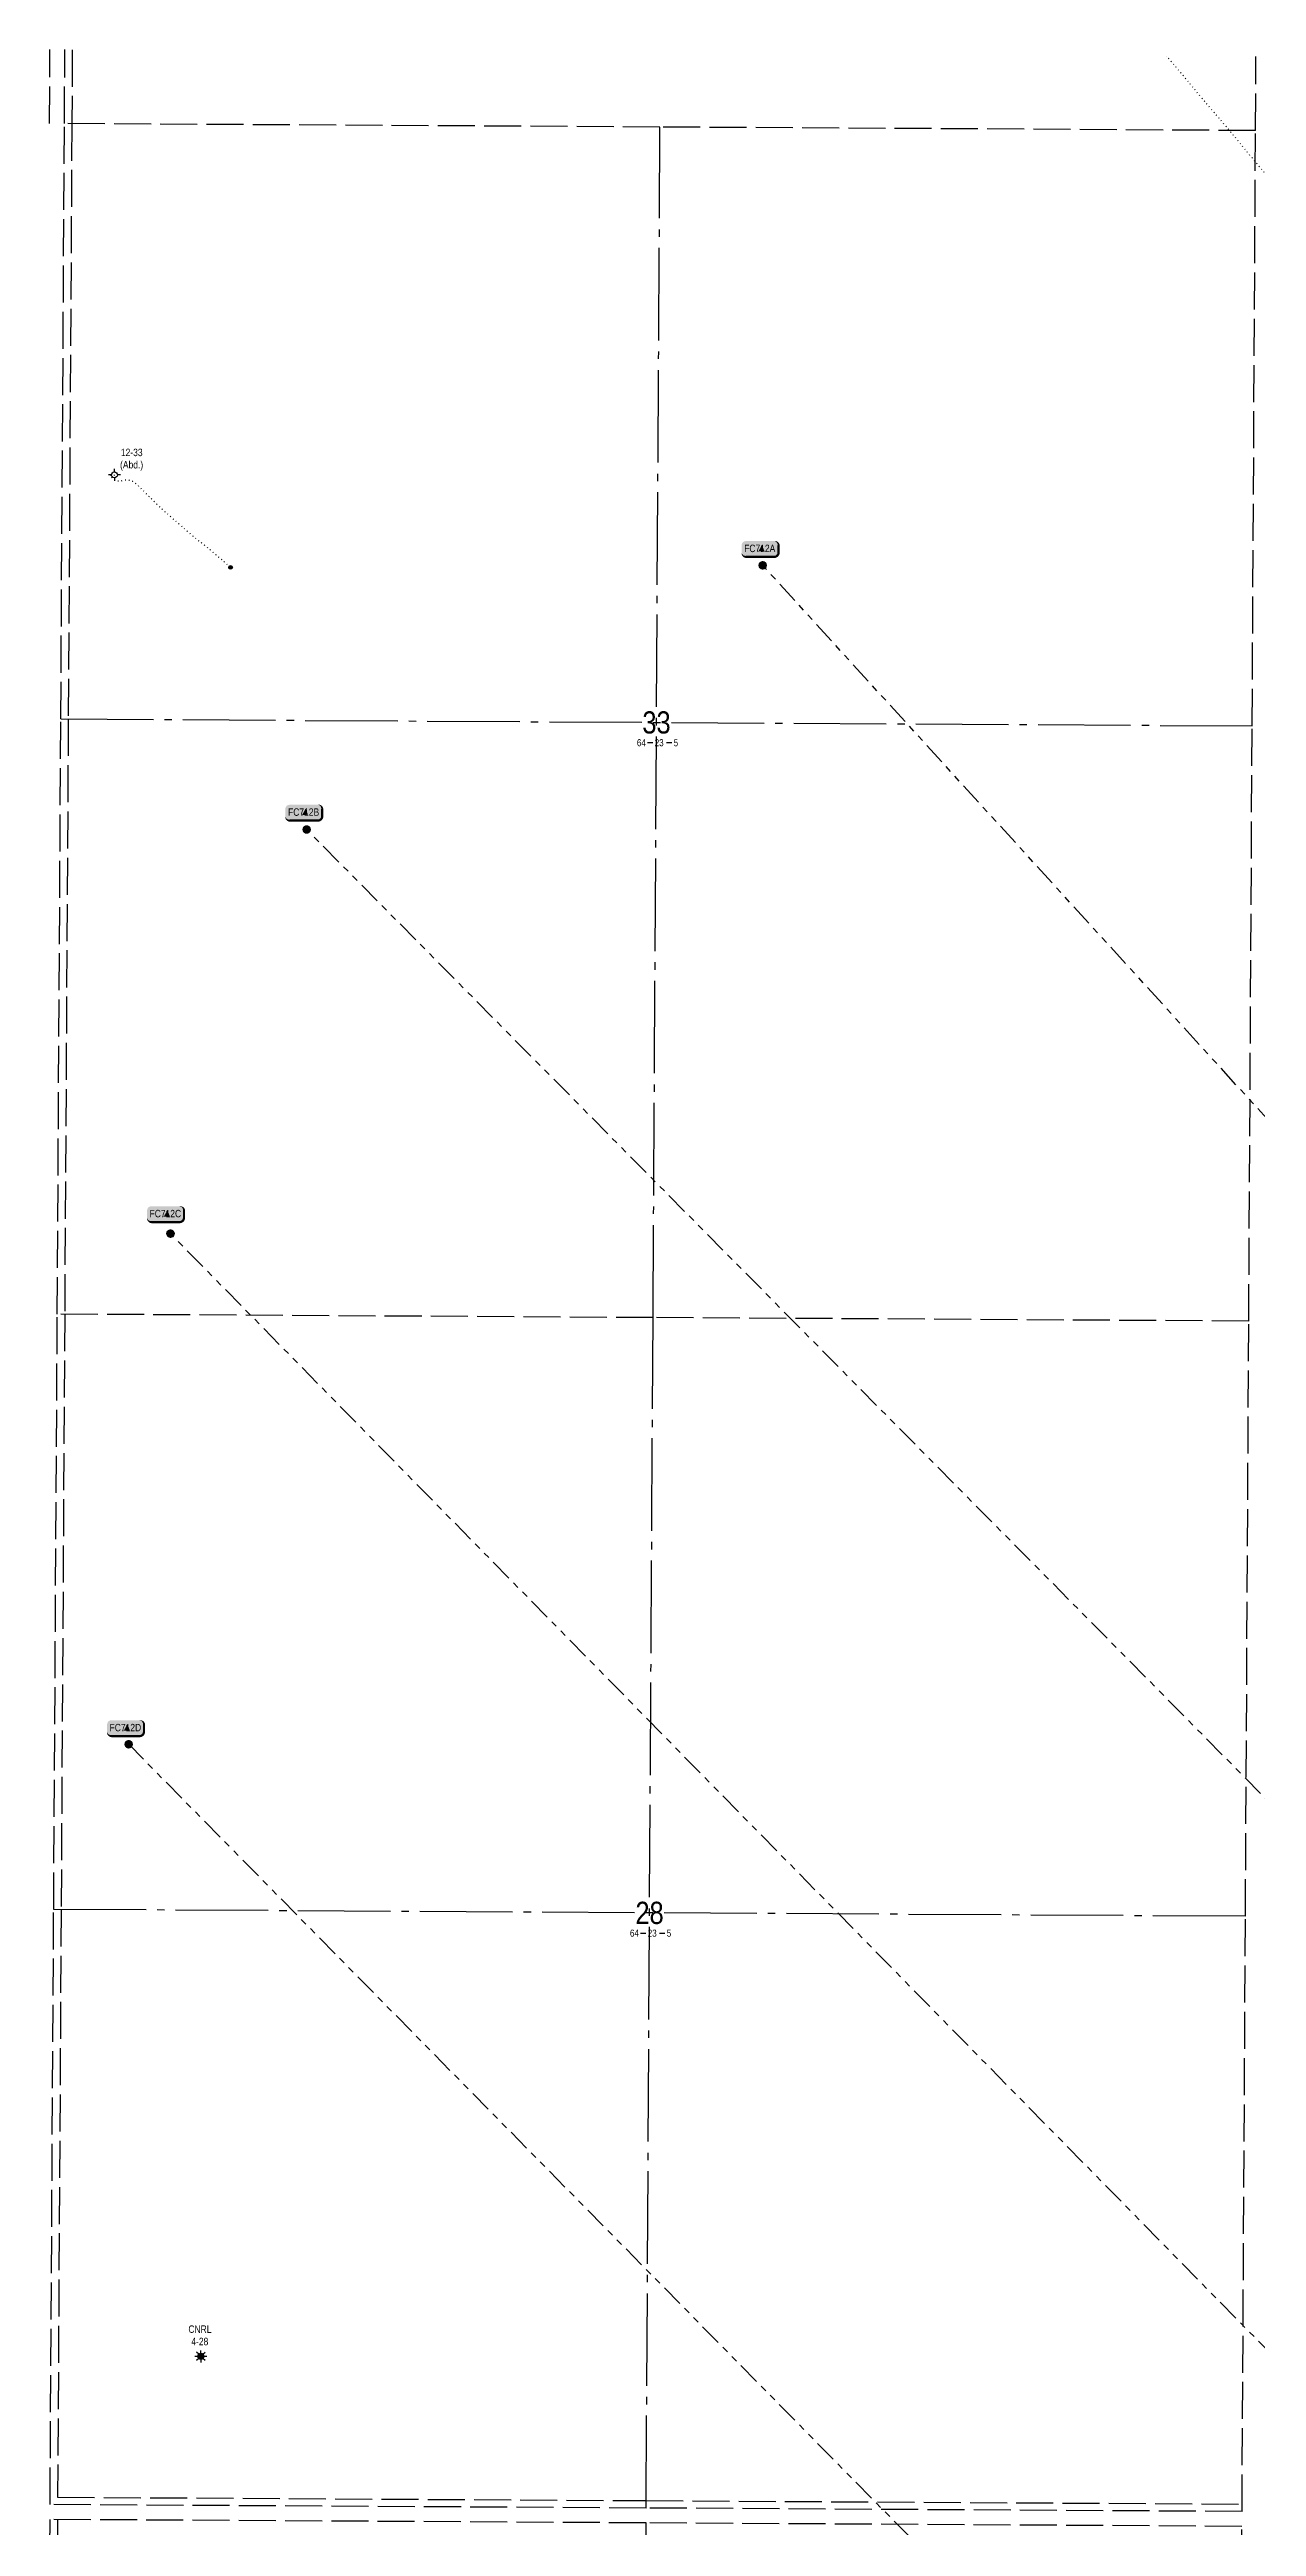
# Model space of a CAD drawing. Header units: inches. Extents: x 464475 to 485921, y 6038951 to 6050475.
# Drawn here: x 472226 to 473857, y 6045862 to 6049208 of the extents above; entities that cross this region are included whole.
import ezdxf
from ezdxf.enums import TextEntityAlignment as Align

# ---------------------------------------------------------------- set-up
doc = ezdxf.new("R2010")
doc.units = ezdxf.units.IN
doc.header["$LTSCALE"] = 5
for name, pattern in [('foc-DOT', [1, 0.2, -0.8]), ('foc-DRILLPATH', [14.75, 6, -1.75, 1.75, -1.75, 1.75, -1.75]), ('foc-QUARTERLINE', [33, 25, -3, 2, -3]), ('foc-UNSURVEYED', [12.5, 10, -2.5])]:
    doc.linetypes.add(name, pattern=pattern)
for name, color, linetype in [('10', 1, 'Continuous'), ('9', 3, 'Continuous'), ('ABADATA-DRILL-T', 8, 'Continuous'), ('AS-DRILL', 8, 'foc-DOT'), ('AS-DRILL-T', 8, 'Continuous'), ('L-BD', 7, 'Continuous'), ('L-MON', 1, 'Continuous'), ('L-QSEC', 8, 'foc-QUARTERLINE'), ('L-SECLBL', 7, 'Continuous'), ('L-USEC', 7, 'foc-UNSURVEYED'), ('P-PDRILLPATH', 12, 'foc-DRILLPATH')]:
    doc.layers.add(name, color=color, linetype=linetype)
doc.styles.add('80', font='ARIALN.TTF', dxfattribs={"height": 10})
doc.styles.add('80L', font='ARIALN.TTF', dxfattribs={"height": 10})
doc.styles.add('SIMPLEX', font='ARIALN.TTF')

# ---------------------------------------------------------------- blocks, each defined once
blk = doc.blocks.new('L-SECLBL')
at = {"layer": '9', "color": 7}
for p, q in [((-5.1, -27.8), (-12.3, -27.8)), ((20.7, -27.8), (13.5, -27.8))]:
    blk.add_line(p, q, dxfattribs=at)
at = {"layer": '10', "color": 2, "style": 'SIMPLEX'}
blk.add_attdef('SEC', text='', height=30, dxfattribs=at).set_placement((0, 0), align=Align.MIDDLE)
at = {"layer": '10', "color": 5, "style": '80L'}
blk.add_attdef('TWP', text='', height=9.5, dxfattribs=at).set_placement((-14.4, -27.4), align=Align.MIDDLE_RIGHT)
blk.add_attdef('RGE', text='', height=9.5, dxfattribs=at).set_placement((3.6, -27.4), align=Align.MIDDLE_CENTER)
blk.add_attdef('MER', text='', height=9.5, dxfattribs=at).set_placement((23.2, -27.4), align=Align.MIDDLE_LEFT)
blk = doc.blocks.new('plbh')
at = {"layer": 'L-MON'}
h = blk.add_hatch(color=255, dxfattribs=at)
h.dxf.hatch_style = 1
edge = h.paths.add_edge_path()
edge.add_arc((0, 0), 1.16, 0, 360)
h = blk.add_hatch(color=256, dxfattribs=at)
h.dxf.hatch_style = 1
h.paths.add_polyline_path([(-0.96, 0, 1), (0.96, 0, 1)])
h.paths.add_polyline_path([(0.91, 0, -1), (-0.91, 0, -1)], flags=16)
h.paths.add_polyline_path([(0.45, 0, -1), (-0.45, 0, -1)], flags=0)
h = blk.add_hatch(color=256, dxfattribs=at)
h.dxf.hatch_style = 1
h.paths.add_polyline_path([(-0.45, 0, 1), (0.45, 0, 1)])
h.paths.add_polyline_path([(0.4, 0, -1), (-0.4, 0, -1)], flags=16)
at = {"layer": 'L-MON', "color": 240}
for radius in [0.96, 0.91, 0.45, 0.4]:
    blk.add_circle((0, 0), radius, dxfattribs=at)
blk = doc.blocks.new('GABD')
for p, q in [((-0.81, 0), (-1.62, 0)), ((0, 0.81), (0, 1.62)), ((1.62, 0), (0.81, 0)), ((0, -0.81), (0, -1.62))]:
    blk.add_line(p, q)
blk.add_circle((0, 0), 0.8)
blk = doc.blocks.new('BH-Existing')
at = {"layer": 'AS-DRILL-T'}
h = blk.add_hatch(color=256, dxfattribs=at)
h.dxf.hatch_style = 1
edge = h.paths.add_edge_path()
edge.add_arc((0, 0), 0.5, 0, 360)
blk.add_circle((0, 0), 0.5, dxfattribs=at)
blk = doc.blocks.new('GAS')
h = blk.add_hatch(color=255)
h.dxf.hatch_style = 1
edge = h.paths.add_edge_path()
edge.add_arc((0, 0), 0.9, 0, 360)
for p, q in [((-0.81, 0), (-1.62, 0)), ((-0.57, 0.57), (-1.14, 1.14)), ((0, 0.81), (0, 1.62)), ((0.57, 0.57), (1.14, 1.14)), ((1.62, 0), (0.81, 0)), ((-0.57, -0.57), (-1.14, -1.14)), ((0, -0.81), (0, -1.62)), ((1.14, -1.14), (0.57, -0.57))]:
    blk.add_line(p, q)
blk.add_circle((0, 0), 0.8)
blk = doc.blocks.new('*U501')
h = blk.add_hatch(color=254)
edge = h.paths.add_edge_path()
edge.add_line((-19, -11.5), (19, -11.5))
edge.add_arc((19, -5.5), 6, 270, 360)
edge.add_line((25, -5.5), (25, 4))
edge.add_arc((19, 4), 6, 0, 90)
edge.add_line((19, 10), (-19, 10))
edge.add_arc((-19, 4), 6, 90, 180)
edge.add_line((-25, 4), (-25, -5.5))
edge.add_arc((-19, -5.5), 6, 180, 270)
at = {"color": 1, "flags": 128}
blk.add_lwpolyline([(-19, -11.5, 3, 3, 0), (19, -11.5, 3, 3, 0.414214), (25, -5.5, 3, 3, 0), (25, 4, 3, 0, 0.414214), (19, 10, 0, 0, 0), (-19, 10, 0, 0, 0.414214), (-25, 4, 0, 0, 0), (-25, -5.5, 0, 3, 0.414214)], format="xyseb", close=True, dxfattribs=at)
blk.add_lwpolyline([(5.8, -3.4, 0, 10, 0), (0, 0, 5, 5, 0)], format="xyseb", dxfattribs=at)
at = {"color": 1, "style": '80'}
blk.add_attdef('ENTER_TEXT_001', (-36, -5), '', height=10, dxfattribs=at)

msp = doc.modelspace()

# ---------------------------------------------------------------- linework, layer by layer
at = {"layer": 'AS-DRILL', "flags": 128}
for points in [[(473954.367, 6048939.15), (473947.455, 6048947.303), (473928.697, 6048969.06), (473910.099, 6048990.876), (473891.452, 6049012.873), (473872.568, 6049035.36), (473854.122, 6049057.506), (473835.846, 6049079.57), (473817.5, 6049101.835), (473798.892, 6049123.542), (473780.235, 6049145.458), (473762.098, 6049167.462), (473743.591, 6049189.438), (473735.063, 6049199.295)], [(472313.98, 6048633.484), (472313.98, 6048633.484), (472313.607, 6048633.077), (472313.041, 6048631.96), (472311.937, 6048631.387), (472311.018, 6048631.513), (472310.4, 6048631.896), (472309.573, 6048632.311), (472309.226, 6048632.864), (472309.129, 6048633.314), (472309.456, 6048632.882), (472309.343, 6048632.373), (472309.358, 6048631.503), (472310.389, 6048630.036), (472312.049, 6048628.446), (472314.43, 6048626.952), (472317.581, 6048625.532), (472319.909, 6048625.188), (472322.921, 6048625.47), (472326.526, 6048626.298), (472329.11, 6048626.882), (472330.939, 6048626.701), (472332.137, 6048626.404), (472333.199, 6048626.697), (472334.018, 6048626.562), (472335.675, 6048626.062), (472338.278, 6048624.976), (472342.779, 6048621.739), (472346.717, 6048618.135), (472351.379, 6048613.626), (472356.32, 6048608.716), (472361.876, 6048603.152), (472365.613, 6048599.369), (472373.676, 6048591.58), (472380.488, 6048585.418), (472385.481, 6048580.968), (472392.503, 6048574.765), (472399.188, 6048568.954), (472403.356, 6048565.339), (472410.07, 6048559.368), (472420.744, 6048550.162), (472424.944, 6048546.777), (472429.233, 6048543.441), (472431.204, 6048541.938), (472433.523, 6048540.144), (472438.639, 6048536.113), (472438.838, 6048535.952), (472444.768, 6048531.046), (472450.15, 6048526.463), (472450.568, 6048526.1), (472453.125, 6048523.925), (472453.473, 6048523.632), (472461.053, 6048517.046), (472463.569, 6048514.811), (472468.056, 6048510.873), (472468.255, 6048510.702), (472470.871, 6048508.476)]]:
    msp.add_lwpolyline(points, dxfattribs=at)
at = {"layer": 'L-QSEC'}
for p, q in [((473041.479, 6047495.119), (473050.887, 6049103.315)), ((472241.572, 6048303.808), (473850.746, 6048294.422)), ((473032.11, 6045887.074), (473041.479, 6047495.119)), ((473841.663, 6046686.372), (472231.916, 6046695.752)), ((473026.726, 6044962.962), (473031.993, 6045866.965))]:
    msp.add_line(p, q, dxfattribs=at)
at = {"layer": 'L-USEC'}
for p, q in [((472226.331, 6049108.098), (472226.936, 6049208.044)), ((472246.44, 6049107.982), (472247.045, 6049207.927)), ((472257.094, 6049207.869), (472256.49, 6049107.924)), ((473855.327, 6049098.599), (473855.896, 6049198.593)), ((472241.572, 6048303.804), (472246.44, 6049107.982)), ((473050.887, 6049103.315), (472246.44, 6049107.982)), ((472256.49, 6049107.924), (472251.622, 6048303.749)), ((473855.327, 6049098.599), (473050.887, 6049103.315)), ((473850.746, 6048294.422), (473855.327, 6049098.599)), ((472236.744, 6047499.776), (472241.572, 6048303.805)), ((472251.622, 6048303.749), (472246.794, 6047499.723)), ((473846.205, 6047490.397), (473850.746, 6048294.422)), ((472231.915, 6046695.748), (472236.744, 6047499.776)), ((473041.479, 6047495.119), (472236.744, 6047499.781)), ((472246.794, 6047499.723), (472241.965, 6046695.693)), ((473846.205, 6047490.397), (473041.479, 6047495.119)), ((473841.663, 6046686.372), (473846.205, 6047490.397)), ((472227.087, 6045891.732), (472231.915, 6046695.748)), ((472241.965, 6046695.693), (472237.198, 6045901.723)), ((473837.123, 6045882.357), (473841.663, 6046686.372)), ((472237.198, 6045901.723), (473032.169, 6045897.123)), ((473032.169, 6045897.123), (473837.18, 6045892.406)), ((472226.367, 6045771.678), (472226.967, 6045871.623)), ((473031.993, 6045866.965), (472226.967, 6045871.623)), ((473032.11, 6045887.074), (472227.087, 6045891.732)), ((472237.017, 6045871.565), (472236.417, 6045771.619)), ((473837.01, 6045862.248), (473031.993, 6045866.965)), ((473837.123, 6045882.357), (473032.111, 6045887.074)), ((473832.468, 6045058.222), (473837.01, 6045862.248))]:
    msp.add_line(p, q, dxfattribs=at)
at = {"layer": 'P-PDRILLPATH', "flags": 128}
for points in [[(476330.579, 6044438.796), (476672.897, 6044688.948), (473189.611, 6048511.289)], [(476330.438, 6044433.878), (476206.924, 6044483.055), (472573.647, 6048154.423)], [(476330.298, 6044428.96), (475773.961, 6044163.191), (472389.698, 6047608.578)], [(476330.157, 6044424.042), (475347.988, 6043952.294), (474903.953, 6044442.207), (474686.949, 6044530.207), (472333.222, 6046918.766)]]:
    msp.add_lwpolyline(points, dxfattribs=at)

# ---------------------------------------------------------------- block references
at = {"layer": 'ABADATA-DRILL-T', "linetype": 'Continuous', "xscale": 4.997349899999994, "yscale": 4.997349899999994, "zscale": 4.997349899999994}
for name, p in [('GABD', (472313.98, 6048633.484)), ('GAS', (472430.737, 6046091.939))]:
    msp.add_blockref(name, p, dxfattribs=at)
at = {"layer": 'ABADATA-DRILL-T', "xscale": 4.997349899999994, "yscale": 4.997349899999994, "zscale": 4.997349899999994}
msp.add_blockref('BH-Existing', (472470.871, 6048508.476), dxfattribs=at)
at = {"layer": 'L-BD', "linetype": 'Continuous'}
ref = msp.add_blockref('*U501', (473186.124, 6048534.191), dxfattribs=dict(at, xscale=0.99946998, yscale=0.99946998, zscale=0.99946998))
ref.add_attrib('ENTER_TEXT_001', 'FC712A', (473164.632, 6048529.19), dxfattribs={"layer": '0', "color": 1, "height": 9.9947, "style": '80'})
ref = msp.add_blockref('*U501', (472569.712, 6048177.989), dxfattribs=dict(at, xscale=0.99946998, yscale=0.99946998, zscale=0.99946998))
ref.add_attrib('ENTER_TEXT_001', 'FC712B', (472548.533, 6048172.988), dxfattribs={"layer": '0', "color": 1, "height": 9.9947, "style": '80'})
ref = msp.add_blockref('*U501', (472383.007, 6047635.639), dxfattribs=dict(at, xscale=0.99946998, yscale=0.99946998, zscale=0.99946998))
ref.add_attrib('ENTER_TEXT_001', 'FC712C', (472361.45, 6047630.638), dxfattribs={"layer": '0', "color": 1, "height": 9.9947, "style": '80'})
ref = msp.add_blockref('*U501', (472328.942, 6046941.308), dxfattribs=dict(at, xscale=0.99946998, yscale=0.99946998, zscale=0.99946998))
ref.add_attrib('ENTER_TEXT_001', 'FC712D', (472307.463, 6046936.307), dxfattribs={"layer": '0', "color": 1, "height": 9.9947, "style": '80'})
at = {"layer": 'L-MON', "xscale": 4.997349899999989, "yscale": 4.997349899999989, "zscale": 4.997349899999989}
for p in [(473189.611, 6048511.289), (472573.647, 6048154.423), (472389.698, 6047608.578), (472333.222, 6046918.766)]:
    msp.add_blockref('plbh', p, dxfattribs=at)
at = {"layer": 'L-SECLBL', "xscale": 0.99946998, "yscale": 0.99946998, "zscale": 0.99946998}
for p, values in [((473046.182, 6048299.115), {'SEC': '33', 'TWP': '64', 'RGE': '23', 'MER': '5'}), ((473036.795, 6046691.062), {'SEC': '28', 'TWP': '64', 'RGE': '23', 'MER': '5'})]:
    msp.add_blockref('L-SECLBL', p, dxfattribs=at).add_auto_attribs(values)

# ---------------------------------------------------------------- texts
at = {"layer": 'ABADATA-DRILL-T', "linetype": 'Continuous', "insert": (472321.197, 6048668.855), "char_height": 9.9947, "attachment_point": 1, "style": '80L'}
msp.add_mtext_dynamic_manual_height_columns('\\pi1.5443;12-33\\P\\pi0.40237;(Abd.)', width=30.59795, gutter_width=200.105, heights=[0], dxfattribs=at)
at = {"layer": 'ABADATA-DRILL-T', "insert": (472401.253, 6046133.698), "char_height": 9.9947, "attachment_point": 1, "style": '80L'}
msp.add_mtext_dynamic_manual_height_columns('\\pi12.636;CNRL\\P\\pi16.594;4-28', width=55.45471, gutter_width=50.026, heights=[0], dxfattribs=at)

doc.saveas('drawing.dxf')
